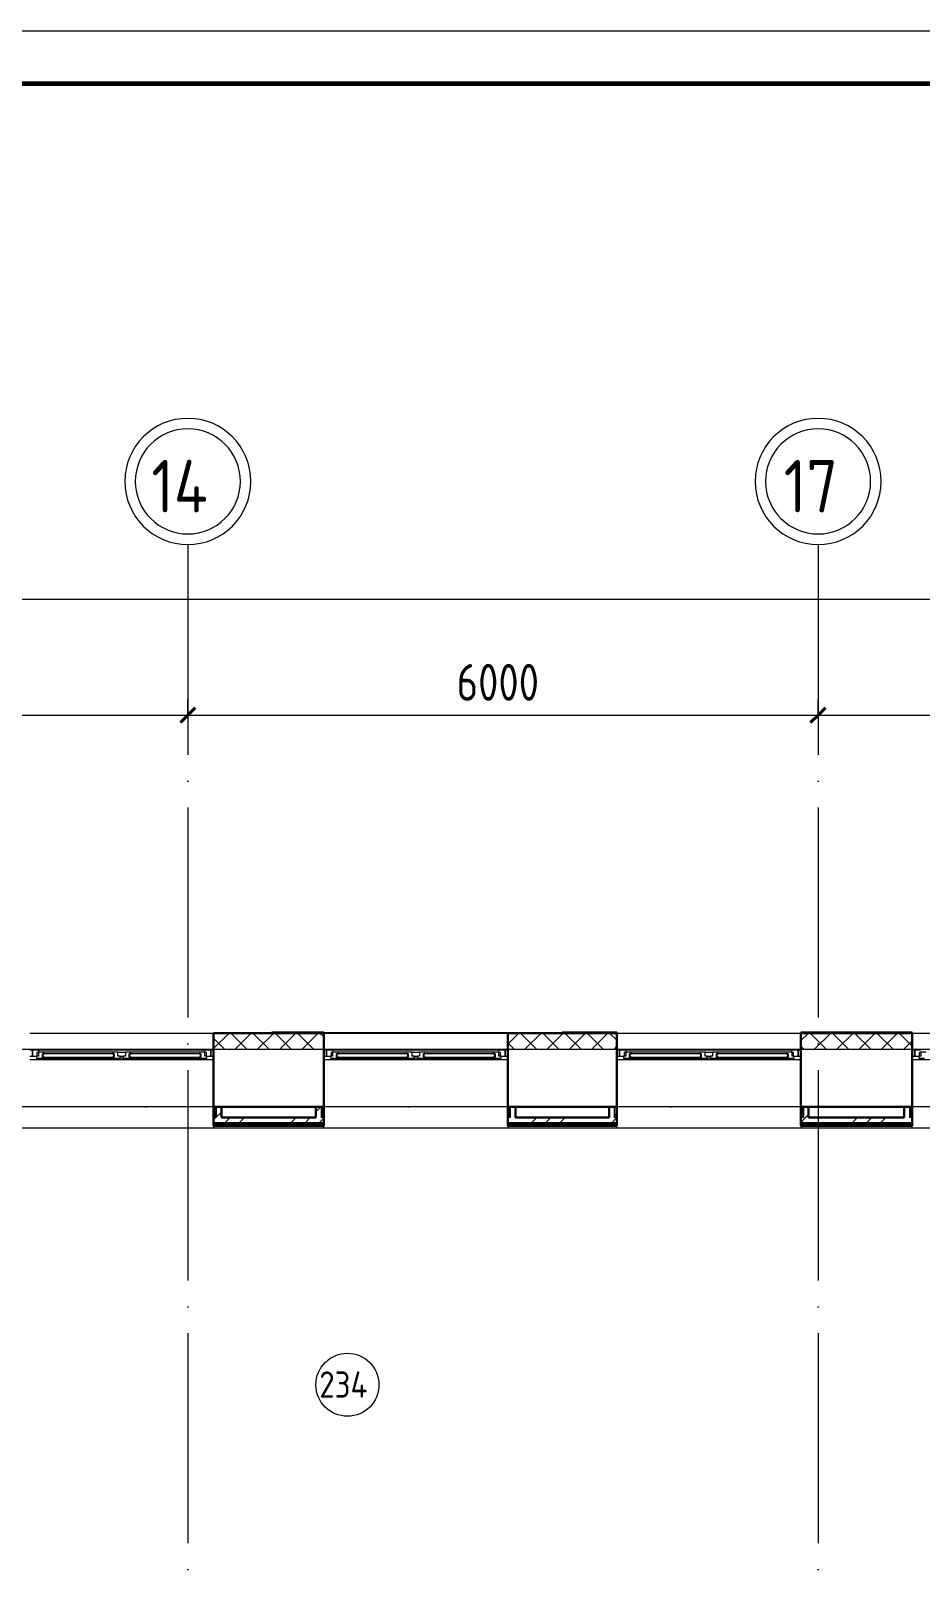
# Model space of a CAD drawing. Header units: millimetres. Extents: x -1073752 to 1436911, y -1379358 to 94781.
# Drawn here: x -881740 to -873269, y -983911 to -969122 of the extents above; entities that cross this region are included whole.
import ezdxf

# ---------------------------------------------------------------- set-up
doc = ezdxf.new("R2010")
doc.units = ezdxf.units.MM
doc.linetypes.add('ADSK_Линия сетки', pattern=[25, 20, -2.5, 0, -2.5])
for name, color, linetype, lineweight in [('_ Окна', 7, 'Continuous', 9), ('Марки помещений', 7, 'Continuous', 20), ('Ограждение', 252, 'Continuous', 9), ('Окна', 7, 'Continuous', 9), ('Оси', 252, 'Continuous', 9), ('ОФ_рамка', 8, 'Continuous', 60), ('Размеры', 250, 'Continuous', 9), ('Стены внутренние', 7, 'Continuous', 18), ('Стены наружные', 7, 'Continuous', 18), ('Стены штриховка', 7, 'Continuous', 9)]:
    doc.layers.add(name, color=color, linetype=linetype, lineweight=lineweight)
doc.styles.add('GOST Common_1', font='', dxfattribs={"width": 0.9, "height": 350})
doc.styles.add('GOST Common_2', font='', dxfattribs={"width": 0.9, "height": 250})
doc.styles.add('GOST Common_3', font='', dxfattribs={"height": 3.5})
doc.styles.get('GOST Common_1').set_extended_font_data('GOST Common')
doc.styles.get('GOST Common_2').set_extended_font_data('GOST type B')
doc.styles.get('GOST Common_3').set_extended_font_data('GOST 2.304 type A')

# ---------------------------------------------------------------- blocks, each defined once
blk = doc.blocks.new('2 этаж')
at = {"layer": '_ Окна', "color": 251, "true_color": 0x636466}
for p, q in [((141996, 28901), (141971, 28901)), ((141971, 28843), (141996, 28843)), ((141996, 28843), (141996, 28901)), ((142094, 28867), (142091, 28867)), ((142091, 28867), (142091, 28835)), ((142771, 28867), (142094, 28867)), ((142094, 28867), (142094, 28835)), ((142094, 28835), (142094, 28867)), ((142771, 28835), (142771, 28867)), ((142771, 28867), (142771, 28835)), ((142774, 28867), (142771, 28867)), ((142774, 28835), (142774, 28867)), ((142921, 28867), (142918, 28867)), ((142918, 28867), (142918, 28835)), ((143598, 28867), (142921, 28867)), ((142921, 28867), (142921, 28835)), ((142921, 28835), (142921, 28867)), ((143598, 28835), (143598, 28867)), ((143598, 28867), (143598, 28835)), ((143601, 28867), (143598, 28867)), ((143601, 28835), (143601, 28867)), ((143721, 28901), (143696, 28901)), ((143696, 28901), (143696, 28843)), ((143696, 28843), (143721, 28843)), ((144796, 28901), (144771, 28901)), ((144771, 28843), (144796, 28843)), ((144796, 28843), (144796, 28901)), ((144894, 28867), (144891, 28867)), ((144891, 28867), (144891, 28835)), ((145571, 28867), (144894, 28867)), ((144894, 28867), (144894, 28835)), ((144894, 28835), (144894, 28867)), ((145571, 28835), (145571, 28867)), ((145571, 28867), (145571, 28835)), ((145574, 28867), (145571, 28867)), ((145574, 28835), (145574, 28867)), ((145721, 28867), (145718, 28867)), ((145718, 28867), (145718, 28835)), ((146398, 28867), (145721, 28867)), ((145721, 28867), (145721, 28835)), ((145721, 28835), (145721, 28867)), ((146398, 28835), (146398, 28867)), ((146398, 28867), (146398, 28835)), ((146401, 28867), (146398, 28867)), ((146401, 28835), (146401, 28867)), ((146521, 28901), (146496, 28901)), ((146496, 28901), (146496, 28843)), ((146496, 28843), (146521, 28843)), ((147586, 28901), (147561, 28901)), ((147561, 28843), (147586, 28843)), ((147586, 28843), (147586, 28901)), ((147684, 28867), (147681, 28867)), ((147681, 28867), (147681, 28835)), ((148361, 28867), (147684, 28867)), ((147684, 28867), (147684, 28835)), ((147684, 28835), (147684, 28867)), ((148361, 28835), (148361, 28867)), ((148361, 28867), (148361, 28835)), ((148364, 28867), (148361, 28867)), ((148364, 28835), (148364, 28867)), ((148511, 28867), (148508, 28867)), ((148508, 28867), (148508, 28835)), ((149188, 28867), (148511, 28867)), ((148511, 28867), (148511, 28835)), ((148511, 28835), (148511, 28867)), ((149188, 28835), (149188, 28867)), ((149188, 28867), (149188, 28835)), ((149191, 28867), (149188, 28867)), ((149191, 28835), (149191, 28867)), ((149311, 28901), (149286, 28901)), ((149286, 28901), (149286, 28843)), ((149286, 28843), (149311, 28843)), ((150396, 28901), (150371, 28901)), ((150371, 28843), (150396, 28843)), ((150396, 28843), (150396, 28901)), ((142091, 28835), (142094, 28835)), ((142094, 28835), (142771, 28835)), ((142771, 28835), (142774, 28835)), ((142918, 28835), (142921, 28835)), ((142921, 28835), (143598, 28835)), ((143598, 28835), (143601, 28835)), ((144891, 28835), (144894, 28835)), ((144894, 28835), (145571, 28835)), ((145571, 28835), (145574, 28835)), ((145718, 28835), (145721, 28835)), ((145721, 28835), (146398, 28835)), ((146398, 28835), (146401, 28835)), ((147681, 28835), (147684, 28835)), ((147684, 28835), (148361, 28835)), ((148361, 28835), (148364, 28835)), ((148508, 28835), (148511, 28835)), ((148511, 28835), (149188, 28835)), ((149188, 28835), (149191, 28835))]:
    blk.add_line(p, q, dxfattribs=at)
at = {"layer": '_ Окна', "color": 251, "lineweight": 18, "true_color": 0x636466}
for p, q in [((142055, 28901), (141996, 28901)), ((141996, 28901), (141996, 28843)), ((141996, 28843), (142034, 28843)), ((142054, 28843), (142034, 28843)), ((142034, 28843), (142034, 28826)), ((142042, 28843), (142042, 28884)), ((142042, 28884), (142054, 28884)), ((142054, 28884), (142054, 28843)), ((142104, 28884), (142054, 28884)), ((142060, 28884), (142055, 28901)), ((142091, 28835), (142091, 28867)), ((142091, 28867), (142109, 28867)), ((142109, 28867), (142104, 28884)), ((142761, 28884), (142756, 28867)), ((142756, 28867), (142774, 28867)), ((142811, 28884), (142761, 28884)), ((142774, 28867), (142774, 28835)), ((142811, 28843), (142811, 28884)), ((142831, 28843), (142811, 28843)), ((142831, 28826), (142831, 28843)), ((142881, 28843), (142861, 28843)), ((142861, 28843), (142861, 28826)), ((142881, 28884), (142881, 28843)), ((142931, 28884), (142881, 28884)), ((142918, 28835), (142918, 28867)), ((142918, 28867), (142936, 28867)), ((142936, 28867), (142931, 28884)), ((143588, 28884), (143583, 28867)), ((143583, 28867), (143601, 28867)), ((143638, 28884), (143588, 28884)), ((143601, 28867), (143601, 28835)), ((143637, 28901), (143632, 28884)), ((143696, 28901), (143637, 28901)), ((143638, 28843), (143638, 28884)), ((143638, 28884), (143650, 28884)), ((143658, 28843), (143638, 28843)), ((143650, 28884), (143650, 28843)), ((143658, 28826), (143658, 28843)), ((143658, 28843), (143696, 28843)), ((143696, 28843), (143696, 28901)), ((144855, 28901), (144796, 28901)), ((144796, 28901), (144796, 28843)), ((144796, 28843), (144834, 28843)), ((144854, 28843), (144834, 28843)), ((144834, 28843), (144834, 28826)), ((144842, 28843), (144842, 28884)), ((144842, 28884), (144854, 28884)), ((144854, 28884), (144854, 28843)), ((144904, 28884), (144854, 28884)), ((144860, 28884), (144855, 28901)), ((144891, 28835), (144891, 28867)), ((144891, 28867), (144909, 28867)), ((144909, 28867), (144904, 28884)), ((145561, 28884), (145556, 28867)), ((145556, 28867), (145574, 28867)), ((145611, 28884), (145561, 28884)), ((145574, 28867), (145574, 28835)), ((145611, 28843), (145611, 28884)), ((145631, 28843), (145611, 28843)), ((145631, 28826), (145631, 28843)), ((145681, 28843), (145661, 28843)), ((145661, 28843), (145661, 28826)), ((145681, 28884), (145681, 28843)), ((145731, 28884), (145681, 28884)), ((145718, 28835), (145718, 28867)), ((145718, 28867), (145736, 28867)), ((145736, 28867), (145731, 28884)), ((146388, 28884), (146383, 28867)), ((146383, 28867), (146401, 28867)), ((146438, 28884), (146388, 28884)), ((146401, 28867), (146401, 28835)), ((146437, 28901), (146432, 28884)), ((146496, 28901), (146437, 28901)), ((146438, 28843), (146438, 28884)), ((146438, 28884), (146450, 28884)), ((146458, 28843), (146438, 28843)), ((146450, 28884), (146450, 28843)), ((146458, 28826), (146458, 28843)), ((146458, 28843), (146496, 28843)), ((146496, 28843), (146496, 28901)), ((147645, 28901), (147586, 28901)), ((147586, 28901), (147586, 28843)), ((147586, 28843), (147624, 28843)), ((147644, 28843), (147624, 28843)), ((147624, 28843), (147624, 28826)), ((147632, 28843), (147632, 28884)), ((147632, 28884), (147644, 28884)), ((147644, 28884), (147644, 28843)), ((147694, 28884), (147644, 28884)), ((147650, 28884), (147645, 28901)), ((147681, 28835), (147681, 28867)), ((147681, 28867), (147699, 28867)), ((147699, 28867), (147694, 28884)), ((148351, 28884), (148346, 28867)), ((148346, 28867), (148364, 28867)), ((148401, 28884), (148351, 28884)), ((148364, 28867), (148364, 28835)), ((148401, 28843), (148401, 28884)), ((148421, 28843), (148401, 28843)), ((148421, 28826), (148421, 28843)), ((148471, 28843), (148451, 28843)), ((148451, 28843), (148451, 28826)), ((148471, 28884), (148471, 28843)), ((148521, 28884), (148471, 28884)), ((148508, 28835), (148508, 28867)), ((148508, 28867), (148526, 28867)), ((148526, 28867), (148521, 28884)), ((149178, 28884), (149173, 28867)), ((149173, 28867), (149191, 28867)), ((149228, 28884), (149178, 28884)), ((149191, 28867), (149191, 28835)), ((149227, 28901), (149222, 28884)), ((149286, 28901), (149227, 28901)), ((149228, 28843), (149228, 28884)), ((149228, 28884), (149240, 28884)), ((149248, 28843), (149228, 28843)), ((149240, 28884), (149240, 28843)), ((149248, 28826), (149248, 28843)), ((149248, 28843), (149286, 28843)), ((149286, 28843), (149286, 28901)), ((150455, 28901), (150396, 28901)), ((150396, 28901), (150396, 28843)), ((150396, 28843), (150434, 28843)), ((150454, 28843), (150434, 28843)), ((150434, 28843), (150434, 28826)), ((150442, 28843), (150442, 28884)), ((150442, 28884), (150454, 28884)), ((150454, 28884), (150454, 28843)), ((150504, 28884), (150454, 28884)), ((142034, 28826), (142090, 28826)), ((142090, 28826), (142091, 28827)), ((142109, 28835), (142091, 28835)), ((142091, 28827), (142092, 28826)), ((142092, 28826), (142107, 28826)), ((142107, 28826), (142109, 28835)), ((142774, 28835), (142756, 28835)), ((142756, 28835), (142758, 28826)), ((142758, 28826), (142773, 28826)), ((142773, 28826), (142774, 28827)), ((142774, 28827), (142775, 28826)), ((142775, 28826), (142831, 28826)), ((142861, 28826), (142917, 28826)), ((142917, 28826), (142918, 28827)), ((142936, 28835), (142918, 28835)), ((142918, 28827), (142919, 28826)), ((142919, 28826), (142934, 28826)), ((142934, 28826), (142936, 28835)), ((143601, 28835), (143583, 28835)), ((143583, 28835), (143585, 28826)), ((143585, 28826), (143600, 28826)), ((143600, 28826), (143601, 28827)), ((143601, 28827), (143602, 28826)), ((143602, 28826), (143658, 28826)), ((144834, 28826), (144890, 28826)), ((144890, 28826), (144891, 28827)), ((144909, 28835), (144891, 28835)), ((144891, 28827), (144892, 28826)), ((144892, 28826), (144907, 28826)), ((144907, 28826), (144909, 28835)), ((145574, 28835), (145556, 28835)), ((145556, 28835), (145558, 28826)), ((145558, 28826), (145573, 28826)), ((145573, 28826), (145574, 28827)), ((145574, 28827), (145575, 28826)), ((145575, 28826), (145631, 28826)), ((145661, 28826), (145717, 28826)), ((145717, 28826), (145718, 28827)), ((145736, 28835), (145718, 28835)), ((145718, 28827), (145719, 28826)), ((145719, 28826), (145734, 28826)), ((145734, 28826), (145736, 28835)), ((146401, 28835), (146383, 28835)), ((146383, 28835), (146385, 28826)), ((146385, 28826), (146400, 28826)), ((146400, 28826), (146401, 28827)), ((146401, 28827), (146402, 28826)), ((146402, 28826), (146458, 28826)), ((147624, 28826), (147680, 28826)), ((147680, 28826), (147681, 28827)), ((147699, 28835), (147681, 28835)), ((147681, 28827), (147682, 28826)), ((147682, 28826), (147697, 28826)), ((147697, 28826), (147699, 28835)), ((148364, 28835), (148346, 28835)), ((148346, 28835), (148348, 28826)), ((148348, 28826), (148363, 28826)), ((148363, 28826), (148364, 28827)), ((148364, 28827), (148365, 28826)), ((148365, 28826), (148421, 28826)), ((148451, 28826), (148507, 28826)), ((148507, 28826), (148508, 28827)), ((148526, 28835), (148508, 28835)), ((148508, 28827), (148509, 28826)), ((148509, 28826), (148524, 28826)), ((148524, 28826), (148526, 28835)), ((149191, 28835), (149173, 28835)), ((149173, 28835), (149175, 28826)), ((149175, 28826), (149190, 28826)), ((149190, 28826), (149191, 28827)), ((149191, 28827), (149192, 28826)), ((149192, 28826), (149248, 28826)), ((150434, 28826), (150490, 28826))]:
    blk.add_line(p, q, dxfattribs=at)
at = {"layer": 'Марки помещений', "color": 251, "true_color": 0x636466}
blk.add_circle((144995, 25719), 300, dxfattribs=at)
at = {"layer": 'Ограждение', "color": 251, "true_color": 0x636466}
for p, q in [((143721, 28811), (141971, 28811)), ((146521, 28811), (144771, 28811)), ((149311, 28811), (147561, 28811)), ((152121, 28811), (150371, 28811)), ((143721, 28361), (141971, 28361)), ((146521, 28361), (144771, 28361)), ((149311, 28361), (147561, 28361)), ((152121, 28361), (150371, 28361)), ((158366, 28161), (138751, 28161)), ((143721, 28161), (141971, 28161)), ((143721, 28181), (143721, 28161)), ((144771, 28161), (144771, 28181)), ((146521, 28161), (144771, 28161)), ((146521, 28181), (146521, 28161)), ((147561, 28161), (147561, 28181)), ((149311, 28161), (147561, 28161)), ((149311, 28181), (149311, 28161)), ((150371, 28161), (150371, 28181)), ((152121, 28161), (150371, 28161))]:
    blk.add_line(p, q, dxfattribs=at)
at = {"layer": 'Окна', "color": 251, "true_color": 0x636466}
for p, q in [((143637, 28901), (142055, 28901)), ((142761, 28884), (142104, 28884)), ((142811, 28884), (142881, 28884)), ((142831, 28843), (142861, 28843)), ((143588, 28884), (142931, 28884)), ((146437, 28901), (144855, 28901)), ((145561, 28884), (144904, 28884)), ((145611, 28884), (145681, 28884)), ((145631, 28843), (145661, 28843)), ((146388, 28884), (145731, 28884)), ((149227, 28901), (147645, 28901)), ((148351, 28884), (147694, 28884)), ((148401, 28884), (148471, 28884)), ((148421, 28843), (148451, 28843)), ((149178, 28884), (148521, 28884)), ((142090, 28826), (142092, 28826)), ((142107, 28826), (142758, 28826)), ((142773, 28826), (142775, 28826)), ((142861, 28826), (142831, 28826)), ((142917, 28826), (142919, 28826)), ((142934, 28826), (143585, 28826)), ((143600, 28826), (143602, 28826)), ((144890, 28826), (144892, 28826)), ((144907, 28826), (145558, 28826)), ((145573, 28826), (145575, 28826)), ((145661, 28826), (145631, 28826)), ((145717, 28826), (145719, 28826)), ((145734, 28826), (146385, 28826)), ((146400, 28826), (146402, 28826)), ((147680, 28826), (147682, 28826)), ((147697, 28826), (148348, 28826)), ((148363, 28826), (148365, 28826)), ((148451, 28826), (148421, 28826)), ((148507, 28826), (148509, 28826)), ((148524, 28826), (149175, 28826)), ((149190, 28826), (149192, 28826))]:
    blk.add_line(p, q, dxfattribs=at)
at = {"layer": 'Оси', "color": 251, "linetype": 'ADSK_Линия сетки', "ltscale": 100, "true_color": 0x636466}
for p, q in [((143476, 33711), (143476, -30995)), ((149476, 33711), (149476, -32265)), ((165326, 28361), (93604, 28361))]:
    blk.add_line(p, q, dxfattribs=at)
at = {"layer": 'Оси', "color": 251, "lineweight": 20, "true_color": 0x636466}
for centre, radius, start, end in [((143476, 34311), 600, 0, 180), ((149476, 34311), 600, 0, 180), ((143476, 34311), 500, 0, 180), ((149476, 34311), 500, 0, 180), ((143476, 34311), 600, 180, 0), ((143476, 34311), 500, 180, 0), ((149476, 34311), 600, 180, 0), ((149476, 34311), 500, 180, 0)]:
    blk.add_arc(centre, radius, start, end, dxfattribs=at)
at = {"layer": 'Размеры', "color": 251, "lineweight": 20, "true_color": 0x636466}
for p, q in [((107526, 33192), (161426, 33192)), ((143476, 32088), (143476, 32238)), ((143476, 32088), (143476, 32238)), ((149476, 32088), (149476, 32238)), ((149476, 32088), (149476, 32238)), ((137526, 32088), (143476, 32088)), ((143476, 32088), (143476, 32038)), ((143476, 32088), (149476, 32088)), ((143476, 32088), (143476, 32038)), ((149476, 32088), (149476, 32038)), ((149476, 32088), (158576, 32088)), ((149476, 32088), (149476, 32038))]:
    blk.add_line(p, q, dxfattribs=at)
at = {"layer": 'Размеры', "color": 251, "lineweight": 40, "true_color": 0x636466}
for p, q in [((143476, 32088), (143547, 32159)), ((143476, 32088), (143547, 32159)), ((149476, 32088), (149547, 32159)), ((149476, 32088), (149547, 32159)), ((143476, 32088), (143405, 32017)), ((143476, 32088), (143405, 32017)), ((149476, 32088), (149405, 32017)), ((149476, 32088), (149405, 32017))]:
    blk.add_line(p, q, dxfattribs=at)
at = {"layer": 'Стены внутренние', "color": 251, "true_color": 0x636466}
for p, q in [((141971, 29063), (143721, 29063)), ((144771, 29063), (146521, 29063)), ((147561, 29063), (149311, 29063)), ((150371, 29063), (152121, 29063)), ((137721, 28911), (161826, 28911))]:
    blk.add_line(p, q, dxfattribs=at)
at = {"layer": 'Стены внутренние', "color": 251, "lineweight": 30, "true_color": 0x636466}
for p, q in [((143721, 28361), (143721, 29063)), ((143721, 29063), (144771, 29063)), ((144771, 28361), (144771, 29063)), ((146521, 28361), (146521, 29063)), ((146521, 29063), (147561, 29063)), ((147561, 28361), (147561, 29063)), ((149311, 28361), (149311, 29063)), ((149311, 29063), (150371, 29063)), ((150371, 28361), (150371, 29063)), ((144696, 28361), (143796, 28361)), ((147486, 28361), (146596, 28361)), ((150296, 28361), (149386, 28361))]:
    blk.add_line(p, q, dxfattribs=at)
at = {"layer": 'Стены внутренние', "color": 251, "linetype": 'Continuous', "lineweight": 9, "true_color": 0x636466}
for p, q in [((143721, 28916), (143865, 29061)), ((143825, 28911), (143723, 29013)), ((144037, 28911), (143887, 29061)), ((143927, 28911), (144077, 29061)), ((143941, 29063), (143940, 29061)), ((144249, 28911), (144099, 29061)), ((144140, 28911), (144290, 29061)), ((144175, 29063), (144174, 29061)), ((144461, 28911), (144311, 29061)), ((144352, 28911), (144502, 29061)), ((144673, 28911), (144523, 29061)), ((144564, 28911), (144714, 29061)), ((144619, 29061), (144618, 29063)), ((144769, 29027), (144735, 29061)), ((146521, 28959), (146623, 29061)), ((146795, 28911), (146645, 29061)), ((146685, 28911), (146835, 29061)), ((147007, 28911), (146857, 29061)), ((146897, 28911), (147047, 29061)), ((146991, 29063), (146990, 29061)), ((147219, 28911), (147069, 29061)), ((147082, 29061), (147081, 29063)), ((147109, 28911), (147259, 29061)), ((147431, 28911), (147281, 29061)), ((147322, 28911), (147472, 29061)), ((147559, 28995), (147493, 29061)), ((149313, 29021), (149311, 29017)), ((149313, 28993), (149381, 29061)), ((149552, 28911), (149402, 29061)), ((149443, 28911), (149593, 29061)), ((149455, 29063), (149453, 29061)), ((149765, 28911), (149615, 29061)), ((149655, 28911), (149805, 29061)), ((149977, 28911), (149827, 29061)), ((149867, 28911), (150017, 29061)), ((149898, 29061), (149897, 29063)), ((150189, 28911), (150039, 29061)), ((150079, 28911), (150229, 29061)), ((150371, 28941), (150251, 29061)), ((150291, 28911), (150369, 28988)), ((146583, 28911), (146521, 28972)), ((147534, 28911), (147561, 28938)), ((149340, 28911), (149311, 28940))]:
    blk.add_line(p, q, dxfattribs=at)
at = {"layer": 'Стены наружные', "color": 251, "lineweight": 30, "true_color": 0x636466}
for p, q in [((144771, 29068), (144276, 29068)), ((144276, 29068), (144276, 29063)), ((144771, 29068), (144771, 29063)), ((147041, 29068), (147561, 29068)), ((147041, 29068), (147041, 29063)), ((147561, 29068), (147561, 29063)), ((149311, 29068), (149311, 29063)), ((149311, 29068), (150371, 29068)), ((150371, 29068), (150371, 29063)), ((143721, 28186), (143721, 28361)), ((143796, 28361), (143721, 28361)), ((143796, 28361), (143796, 28261)), ((143796, 28261), (144696, 28261)), ((144696, 28261), (144696, 28361)), ((144771, 28361), (144696, 28361)), ((144771, 28361), (144771, 28186)), ((146521, 28186), (146521, 28361)), ((146596, 28361), (146521, 28361)), ((146596, 28361), (146596, 28261)), ((146596, 28261), (147486, 28261)), ((147486, 28261), (147486, 28361)), ((147561, 28361), (147486, 28361)), ((147561, 28361), (147561, 28186)), ((149311, 28186), (149311, 28361)), ((149386, 28361), (149311, 28361)), ((149386, 28361), (149386, 28261)), ((149386, 28261), (150296, 28261)), ((150296, 28261), (150296, 28361)), ((150371, 28361), (150296, 28361)), ((150371, 28361), (150371, 28186)), ((143721, 28181), (143721, 28186)), ((143721, 28181), (144771, 28181)), ((144771, 28181), (144771, 28186)), ((146521, 28181), (146521, 28186)), ((146521, 28181), (147561, 28181)), ((147561, 28181), (147561, 28186)), ((149311, 28181), (149311, 28186)), ((149311, 28181), (150371, 28181)), ((150371, 28181), (150371, 28186))]:
    blk.add_line(p, q, dxfattribs=at)
at = {"layer": 'Стены наружные', "color": 251, "linetype": 'Continuous', "lineweight": 9, "true_color": 0x636466}
for p, q in [((144618, 29063), (144615, 29068)), ((147081, 29063), (147078, 29068)), ((149458, 29068), (149455, 29063)), ((149543, 29066), (149542, 29068)), ((149809, 29068), (149808, 29065)), ((149897, 29063), (149894, 29068)), ((143721, 28280), (143734, 28293)), ((143721, 28238), (143744, 28261)), ((143734, 28293), (143746, 28305)), ((143746, 28263), (143796, 28313)), ((143829, 28211), (143879, 28261)), ((143964, 28211), (144014, 28261)), ((144458, 28211), (144508, 28261)), ((144592, 28211), (144642, 28261)), ((144696, 28314), (144742, 28361)), ((144727, 28211), (144771, 28254)), ((144762, 28261), (144771, 28269)), ((146521, 28322), (146534, 28335)), ((146534, 28335), (146546, 28347)), ((146748, 28211), (146798, 28261)), ((146882, 28211), (146932, 28261)), ((147017, 28211), (147067, 28261)), ((147511, 28211), (147561, 28261)), ((147536, 28277), (147549, 28289)), ((147549, 28289), (147561, 28302)), ((149311, 28355), (149317, 28361)), ((149311, 28214), (149357, 28261)), ((149357, 28261), (149386, 28289)), ((149801, 28211), (149851, 28261)), ((149936, 28211), (149986, 28261)), ((150071, 28211), (150121, 28261)), ((150346, 28329), (150359, 28341)), ((150359, 28341), (150371, 28354)), ((143839, 28186), (143851, 28198)), ((143851, 28198), (143864, 28211)), ((144046, 28181), (144051, 28186)), ((144051, 28186), (144063, 28198)), ((144063, 28198), (144076, 28211)), ((144263, 28186), (144276, 28198)), ((144276, 28198), (144288, 28211)), ((144470, 28181), (144475, 28186)), ((144475, 28186), (144488, 28198)), ((144488, 28198), (144500, 28211)), ((144687, 28186), (144700, 28198)), ((144700, 28198), (144712, 28211)), ((146592, 28181), (146597, 28186)), ((146597, 28186), (146609, 28198)), ((146609, 28198), (146622, 28211)), ((146809, 28186), (146821, 28198)), ((146821, 28198), (146834, 28211)), ((147016, 28181), (147021, 28186)), ((147021, 28186), (147033, 28198)), ((147033, 28198), (147046, 28211)), ((147233, 28186), (147245, 28198)), ((147245, 28198), (147258, 28211)), ((147440, 28181), (147445, 28186)), ((147445, 28186), (147458, 28198)), ((147458, 28198), (147470, 28211)), ((149354, 28186), (149367, 28198)), ((149367, 28198), (149379, 28211)), ((149561, 28181), (149566, 28186)), ((149566, 28186), (149579, 28198)), ((149579, 28198), (149591, 28211)), ((149779, 28186), (149791, 28198)), ((149791, 28198), (149804, 28211)), ((149986, 28181), (149991, 28186)), ((149991, 28186), (150003, 28198)), ((150003, 28198), (150016, 28211)), ((150203, 28186), (150215, 28198)), ((150215, 28198), (150228, 28211))]:
    blk.add_line(p, q, dxfattribs=at)
at = {"layer": 'Стены наружные', "color": 251, "true_color": 0x636466}
for p in [(144771, 29068), (147036, 29063)]:
    blk.add_line(p, (147036, 29068), dxfattribs=at)
at = {"layer": 'Стены штриховка', "color": 251, "true_color": 0x636466}
for p, q in [((143721, 28987), (143723, 28987)), ((143723, 28987), (143723, 29061)), ((143723, 29061), (144769, 29061)), ((144769, 29061), (144769, 28987)), ((144769, 28987), (144771, 28987)), ((146521, 28987), (146523, 28987)), ((146523, 28987), (146523, 29061)), ((146523, 29061), (147559, 29061)), ((147559, 29061), (147559, 28987)), ((147559, 28987), (147561, 28987)), ((149311, 28987), (149313, 28987)), ((149313, 28987), (149313, 29061)), ((149313, 29061), (150369, 29061)), ((149841, 29068), (149841, 29063)), ((150369, 29061), (150369, 28987)), ((150369, 28987), (150371, 28987)), ((143746, 28261), (143721, 28261)), ((143734, 28361), (143734, 28261)), ((143746, 28361), (143746, 28261)), ((144746, 28361), (144746, 28261)), ((144771, 28261), (144746, 28261)), ((144759, 28361), (144759, 28261)), ((146546, 28261), (146521, 28261)), ((146534, 28361), (146534, 28261)), ((146546, 28361), (146546, 28261)), ((147536, 28361), (147536, 28261)), ((147561, 28261), (147536, 28261)), ((147549, 28361), (147549, 28261)), ((149336, 28261), (149311, 28261)), ((149324, 28361), (149324, 28261)), ((149336, 28361), (149336, 28261)), ((150346, 28361), (150346, 28261)), ((150371, 28261), (150346, 28261)), ((150359, 28361), (150359, 28261)), ((144771, 28211), (143721, 28211)), ((144771, 28198), (143721, 28198)), ((144771, 28186), (143721, 28186)), ((143721, 28186), (144771, 28186)), ((147561, 28211), (146521, 28211)), ((147561, 28198), (146521, 28198)), ((147561, 28186), (146521, 28186)), ((146521, 28186), (147561, 28186)), ((150371, 28211), (149311, 28211)), ((150371, 28198), (149311, 28198)), ((150371, 28186), (149311, 28186)), ((149311, 28186), (150371, 28186))]:
    blk.add_line(p, q, dxfattribs=at)
at = {"layer": 'Марки помещений', "color": 251, "true_color": 0x636466, "style": 'GOST Common_2', "width": 0.9}
blk.add_text('234', height=250, dxfattribs=at).set_placement((144727, 25596))
at = {"layer": 'Оси', "color": 251, "true_color": 0x636466, "style": 'GOST Common_1', "width": 0.9}
for s, p in [('14', (143128, 34016)), ('17', (149149, 34016))]:
    blk.add_text(s, height=500, dxfattribs=at).set_placement(p)
at = {"layer": 'Размеры', "color": 251, "lineweight": 20, "true_color": 0x636466, "insert": (146035, 32575), "char_height": 350, "width": 1059.58, "attachment_point": 1, "line_spacing_factor": 1.022761, "style": 'GOST Common_3'}
blk.add_mtext('6000', dxfattribs=at)
blk = doc.blocks.new('А0')
at = {"layer": 'ОФ_рамка', "color": 0, "linetype": 'Continuous', "lineweight": 5, "ltscale": 100}
blk.add_lwpolyline([(341068, -309617), (222168, -309617)], dxfattribs=at)
at = {"layer": 'ОФ_рамка', "color": 0, "linetype": 'Continuous', "ltscale": 100}
blk.add_lwpolyline([(340568, -310117), (224168, -310117)], dxfattribs=at)

msp = doc.modelspace()

# ---------------------------------------------------------------- block references
msp.add_blockref('2 этаж', (-1023723.7, -1007716.5))
at = {"layer": 'ОФ_рамка', "color": 0, "lineweight": -2}
msp.add_blockref('А0', (-1158856.1, -659505.4), dxfattribs=at)

doc.saveas('drawing.dxf')
